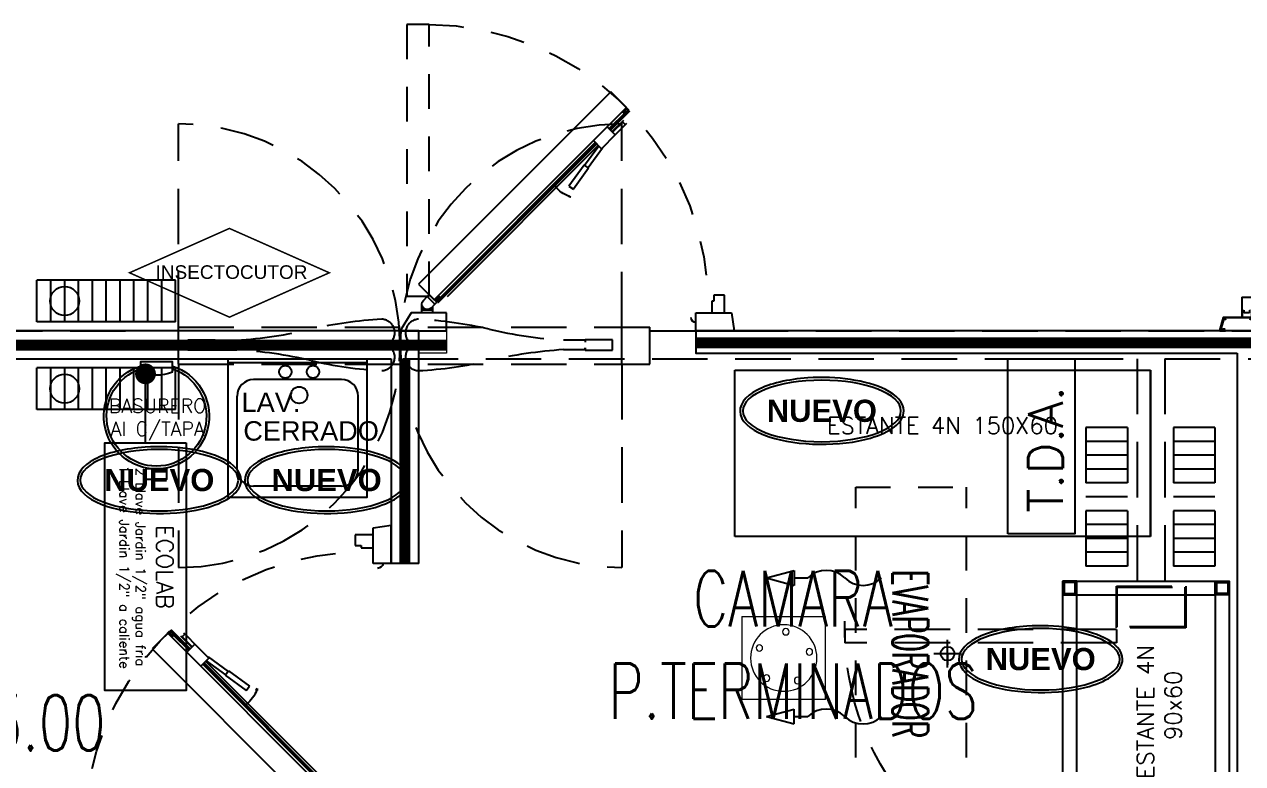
# Model space of a CAD drawing. Header units: millimetres. Extents: x 340 to 1003762, y 22 to 362022.
# Drawn here: x 380.886 to 385.281, y 86.743 to 89.409 of the extents above; entities that cross this region are included whole.
import ezdxf
from ezdxf.enums import TextEntityAlignment as Align
from ezdxf.xclip import XClip

# ---------------------------------------------------------------- set-up
doc = ezdxf.new("R2010")
doc.units = ezdxf.units.MM
doc.header["$XCLIPFRAME"] = 0
for name, pattern in [('LSBB_P_002 - PLANTA 1° NIVEL SALA DE VENTAS$0$000_ALTILLO PROPUESTA$0$HIDDEN', [0.375, 0.25, -0.125]), ('LSBB_P_002 - PLANTA 1° NIVEL SALA DE VENTAS$0$CONTINUOS', [0]), ('LSBB_P_002 - PLANTA 1° NIVEL SALA DE VENTAS$0$DASHED', [0.75, 0.5, -0.25]), ('LSBB_P_002 - PLANTA 1° NIVEL SALA DE VENTAS$0$HIDDEN', [0.375, 0.25, -0.125]), ('LSBB_P_002 - PLANTA 1° NIVEL SALA DE VENTAS$0$HIDDEN2', [0.1875, 0.125, -0.0625])]:
    doc.linetypes.add(name, pattern=pattern)
doc.layers.add('LSBB_P_002 - PLANTA 1° NIVEL SALA DE VENTAS$0$A-Achurado', color=250, linetype='Continuous', lineweight=5)
for name, color, linetype in [('LSBB_P_002 - PLANTA 1° NIVEL SALA DE VENTAS$0$A-ACTIVOS NUEVOS', 20, 'Continuous'), ('LSBB_P_002 - PLANTA 1° NIVEL SALA DE VENTAS$0$A-Artefactos', 8, 'Continuous'), ('LSBB_P_002 - PLANTA 1° NIVEL SALA DE VENTAS$0$A-DEMOLICIONES', 30, 'LSBB_P_002 - PLANTA 1° NIVEL SALA DE VENTAS$0$DASHED'), ('LSBB_P_002 - PLANTA 1° NIVEL SALA DE VENTAS$0$A-Equipamiento acero inox', 8, 'Continuous'), ('LSBB_P_002 - PLANTA 1° NIVEL SALA DE VENTAS$0$A-EVAPORADOR', 8, 'Continuous'), ('LSBB_P_002 - PLANTA 1° NIVEL SALA DE VENTAS$0$A-INSECTOCUTOR', 1, 'Continuous'), ('LSBB_P_002 - PLANTA 1° NIVEL SALA DE VENTAS$0$A-MOBILIARIO', 8, 'Continuous'), ('LSBB_P_002 - PLANTA 1° NIVEL SALA DE VENTAS$0$A-PANEL CAMARA NUEVO', 10, 'LSBB_P_002 - PLANTA 1° NIVEL SALA DE VENTAS$0$CONTINUOS'), ('LSBB_P_002 - PLANTA 1° NIVEL SALA DE VENTAS$0$A-PILETAS NUEVAS', 8, 'Continuous'), ('LSBB_P_002 - PLANTA 1° NIVEL SALA DE VENTAS$0$A-PUERTAS NUEVAS', 10, 'Continuous'), ('LSBB_P_002 - PLANTA 1° NIVEL SALA DE VENTAS$0$A-SE CONSTRUYE RELLENO', 10, 'LSBB_P_002 - PLANTA 1° NIVEL SALA DE VENTAS$0$CONTINUOS'), ('LSBB_P_002 - PLANTA 1° NIVEL SALA DE VENTAS$0$A-TDA', 14, 'Continuous'), ('LSBB_P_002 - PLANTA 1° NIVEL SALA DE VENTAS$0$A-Textos', 2, 'Continuous'), ('LSBB_P_002 - PLANTA 1° NIVEL SALA DE VENTAS$0$A-TRAS-EQPM', 8, 'Continuous'), ('LSBB_P_002 - PLANTA 1° NIVEL SALA DE VENTAS$0$CANALETA-DESAGUE', 4, 'Continuous'), ('LSBB_P_002 - PLANTA 1° NIVEL SALA DE VENTAS$0$L-PILETAS EXISTENTES', 8, 'Continuous'), ('LSBB_P_002 - PLANTA 1° NIVEL SALA DE VENTAS$0$LLAVES ECOLAB', 90, 'Continuous'), ('LSBB_P_002 - PLANTA 1° NIVEL SALA DE VENTAS$0$TAB-REJA', 1, 'Continuous'), ('XREF', 7, 'Continuous')]:
    doc.layers.add(name, color=color, linetype=linetype)
doc.styles.add('LSBB_P_002 - PLANTA 1° NIVEL SALA DE VENTAS$0$ARIAL', font='')
doc.styles.add('LSBB_P_002 - PLANTA 1° NIVEL SALA DE VENTAS$0$ROMANS', font='romans')
doc.styles.add('LSBB_P_002 - PLANTA 1° NIVEL SALA DE VENTAS$0$ROMANS20', font='ROMANS8.SHX', dxfattribs={"width": 0.9, "height": 2})
doc.styles.add('LSBB_P_002 - PLANTA 1° NIVEL SALA DE VENTAS$0$SANSSERIF', font='sas_____.pfb')
doc.styles.get('LSBB_P_002 - PLANTA 1° NIVEL SALA DE VENTAS$0$ARIAL').set_extended_font_data('Arial', bold=True)

# ---------------------------------------------------------------- blocks, each defined once
blk = doc.blocks.new('LSBB_P_002 - PLANTA 1° NIVEL SALA DE VENTAS$0$A$C18211239')
at = {"layer": 'LSBB_P_002 - PLANTA 1° NIVEL SALA DE VENTAS$0$A-TDA'}
blk.add_lwpolyline([(0, 0.1934), (0.5054, 0.1934), (0.5054, 0), (0, 0)], close=True, dxfattribs=at)
at = {"layer": 'LSBB_P_002 - PLANTA 1° NIVEL SALA DE VENTAS$0$A-TDA', "style": 'LSBB_P_002 - PLANTA 1° NIVEL SALA DE VENTAS$0$ROMANS'}
blk.add_text('T.D.A.', height=0.1, dxfattribs=at).set_placement((0.0614, 0.0346))
blk = doc.blocks.new('LSBB_P_002 - PLANTA 1° NIVEL SALA DE VENTAS$0$A$C0C1D28A6')
at = {"color": 8}
blk.add_circle((0.4, 0.075), 0.0524, dxfattribs=at)
at = {"layer": 'LSBB_P_002 - PLANTA 1° NIVEL SALA DE VENTAS$0$CANALETA-DESAGUE', "color": 8}
for p, q in [((0, 0.15), (0.5, 0.15)), ((0, 0.15), (0, 0)), ((0.05, 0.15), (0.05, 0)), ((0.1, 0.15), (0.1, 0)), ((0.15, 0.15), (0.15, 0)), ((0.2, 0.15), (0.2, 0)), ((0.25, 0.15), (0.25, 0)), ((0.3, 0.15), (0.3, 0)), ((0.35, 0.15), (0.35, 0)), ((0.4, 0.15), (0.4, 0)), ((0.45, 0.15), (0.45, 0)), ((0.5, 0.15), (0.5, 0)), ((0, 0), (0.5, 0))]:
    blk.add_line(p, q, dxfattribs=at)
blk = doc.blocks.new('LSBB_P_002 - PLANTA 1° NIVEL SALA DE VENTAS$0$ESTANTE 4N 150X80')
for p, q in [((0, 0, 0), (0, 60, 0)), ((0, 60, 0), (150, 60, 0)), ((150, 60, 0), (150, 0, 0)), ((150, 0, 0), (150, 60, 0)), ((150, 0, 0), (0, 0, 0))]:
    blk.add_line(p, q)
at = {"layer": 'LSBB_P_002 - PLANTA 1° NIVEL SALA DE VENTAS$0$A-MOBILIARIO', "ltscale": 0.25, "insert": (74.95, 40.02), "char_height": 6, "width": 114.6377, "attachment_point": 5, "style": 'LSBB_P_002 - PLANTA 1° NIVEL SALA DE VENTAS$0$ROMANS'}
blk.add_mtext('\\A1;ESTANTE 4N 150X60', dxfattribs=at)
blk = doc.blocks.new('LSBB_P_002 - PLANTA 1° NIVEL SALA DE VENTAS$0$A$C529333AF')
at = {"layer": 'LSBB_P_002 - PLANTA 1° NIVEL SALA DE VENTAS$0$A-ACTIVOS NUEVOS', "extrusion": (0, 0, -1)}
blk.add_ellipse((0, 0), major_axis=(0.2855, 0), ratio=0.388575, dxfattribs=at)
at = {"layer": 'LSBB_P_002 - PLANTA 1° NIVEL SALA DE VENTAS$0$A-ACTIVOS NUEVOS'}
blk.add_open_spline([(0.2955, 0), (0.2955, -0.021), (0.2828, -0.0409), (0.2407, -0.0737), (0.2108, -0.0875), (0.0693, -0.1291), (-0.0893, -0.1272), (-0.2453, -0.0748), (-0.2842, -0.048), (-0.3027, 0.019), (-0.2777, 0.0523), (-0.188, 0.0987), (-0.1218, 0.1143), (0.0524, 0.1263), (0.163, 0.1102), (0.2698, 0.0572), (0.2955, 0.0303), (0.2955, 0)], degree=3, knots=[0, 0, 0, 0, 0.461791, 0.461791, 0.923583, 0.923583, 2.283227, 2.283227, 3.034626, 3.034626, 3.786024, 3.786024, 4.537423, 4.537423, 5.618495, 5.618495, 6.283185, 6.283185, 6.283185, 6.283185], dxfattribs=at)
at = {"layer": 'LSBB_P_002 - PLANTA 1° NIVEL SALA DE VENTAS$0$A-ACTIVOS NUEVOS', "insert": (0, 0), "char_height": 0.08, "attachment_point": 5, "style": 'LSBB_P_002 - PLANTA 1° NIVEL SALA DE VENTAS$0$ARIAL'}
blk.add_mtext_dynamic_manual_height_columns('NUEVO', width=0.536552, gutter_width=0.7, heights=[0], dxfattribs=at)
blk = doc.blocks.new('LSBB_P_002 - PLANTA 1° NIVEL SALA DE VENTAS$0$A$C185C2680')
h = blk.add_hatch(color=256)
h.paths.add_polyline_path([(0.005, -0.005), (0.045, -0.005), (0.045, -0.045), (0.005, -0.045)], flags=16)
h.paths.add_polyline_path([(0, 0), (0.05, 0), (0.05, -0.05), (0, -0.05)])
h = blk.add_hatch(color=256)
h.paths.add_polyline_path([(0.895, -0.005), (0.855, -0.005), (0.855, -0.045), (0.895, -0.045)], flags=16)
h.paths.add_polyline_path([(0.9, 0), (0.85, 0), (0.85, -0.05), (0.9, -0.05)])
h = blk.add_hatch(color=256)
h.paths.add_polyline_path([(0.005, -0.595), (0.045, -0.595), (0.045, -0.555), (0.005, -0.555)], flags=16)
h.paths.add_polyline_path([(0, -0.6), (0.05, -0.6), (0.05, -0.55), (0, -0.55)])
h = blk.add_hatch(color=256)
h.paths.add_polyline_path([(0.895, -0.595), (0.855, -0.595), (0.855, -0.555), (0.895, -0.555)], flags=16)
h.paths.add_polyline_path([(0.9, -0.6), (0.85, -0.6), (0.85, -0.55), (0.9, -0.55)])
for points in [[(0, 0), (0.9, 0), (0.9, -0.6), (0, -0.6)], [(0, 0), (0.05, 0), (0.05, -0.05), (0, -0.05)], [(0.9, 0), (0.85, 0), (0.85, -0.05), (0.9, -0.05)], [(0.005, -0.005), (0.045, -0.005), (0.045, -0.045), (0.005, -0.045)], [(0.895, -0.005), (0.855, -0.005), (0.855, -0.045), (0.895, -0.045)], [(0.05, -0.05), (0.85, -0.05), (0.85, -0.55), (0.05, -0.55)], [(0, -0.6), (0.05, -0.6), (0.05, -0.55), (0, -0.55)], [(0.005, -0.595), (0.045, -0.595), (0.045, -0.555), (0.005, -0.555)], [(0.9, -0.6), (0.85, -0.6), (0.85, -0.55), (0.9, -0.55)], [(0.895, -0.595), (0.855, -0.595), (0.855, -0.555), (0.895, -0.555)]]:
    blk.add_lwpolyline(points, close=True)
at = {"insert": (-0.1034, -0.4281), "char_height": 0.06, "width": 1.107419, "attachment_point": 7, "style": 'LSBB_P_002 - PLANTA 1° NIVEL SALA DE VENTAS$0$ARIAL'}
blk.add_mtext('\\A1;\\pi0.28942;{\\Fromans|c0;ESTANTE 4N \\P\\pi0.38942; 90x60}', dxfattribs=at)
blk = doc.blocks.new('LSBB_P_002 - PLANTA 1° NIVEL SALA DE VENTAS$0$A$C0C504C7A')
at = {"const_width": 0.0089}
blk.add_lwpolyline([(0.0006, 0.5853), (0.2605, -0.0002), (0.0006, -0.5857), (-0.2594, -0.0002)], close=True, dxfattribs=at)
at = {"style": 'LSBB_P_002 - PLANTA 1° NIVEL SALA DE VENTAS$0$SANSSERIF'}
blk.add_text('INSECTOCUTOR', height=0.079689, rotation=270, dxfattribs=at).set_placement((-0.0352, -0.0121), align=Align.CENTER)
blk = doc.blocks.new('LSBB_P_002 - PLANTA 1° NIVEL SALA DE VENTAS$0$EVC5-302-22')
at = {"linetype": 'LSBB_P_002 - PLANTA 1° NIVEL SALA DE VENTAS$0$HIDDEN', "ltscale": 0.5}
for p, q in [((2.3, -0.1), (1.1, -0.1)), ((1.1, -0.5), (1.1, -0.1)), ((2.3, -0.5), (2.3, -0.1)), ((2.3, -0.5), (1.1, -0.5))]:
    blk.add_line(p, q, dxfattribs=at)
for p, q in [((1.7, -0.2188), (1.7, -0.1188)), ((1.75, -0.1688), (1.65, -0.1688)), ((1.7, -0.1688), (1.74, -0.1688)), ((1.4269, -0.7226), (1.4269, -0.6726)), ((1.9269, -0.7226), (1.9269, -0.6726)), ((1.4001, -0.7226), (1.4537, -0.7226)), ((1.4269, -0.8226), (1.4001, -0.7226)), ((1.4269, -0.8226), (1.4537, -0.7226)), ((1.9537, -0.7226), (1.9001, -0.7226)), ((1.9269, -0.8226), (1.9001, -0.7226)), ((1.9269, -0.8226), (1.9537, -0.7226))]:
    blk.add_line(p, q)
blk.add_circle((1.7, -0.1688), 0.025)
for centre, start, end in [((1.3584, -0.4738), 315.9581, 44.0419), ((1.8584, -0.4738), 315.9581, 44.0419), ((1.4954, -0.6063), 135.9581, 224.0419), ((1.9954, -0.6063), 135.9581, 224.0419)]:
    blk.add_arc(centre, 0.0953, start, end)
at = {"style": 'LSBB_P_002 - PLANTA 1° NIVEL SALA DE VENTAS$0$ROMANS20', "width": 0.55}
blk.add_text('EVAPORADOR', height=0.128, dxfattribs=at).set_placement((1.7009, -0.3034), align=Align.MIDDLE)
blk = doc.blocks.new('LSBB_P_002 - PLANTA 1° NIVEL SALA DE VENTAS$0$A$C69995B83')
at = {"linetype": 'Continuous', "lineweight": 20}
for p, q in [((0, 0), (-0.3, 0)), ((-0.3, 0), (-0.3, -0.3)), ((0, -0.3), (0, 0)), ((-0.3, -0.3), (0, -0.3))]:
    blk.add_line(p, q, dxfattribs=at)
at = {"linetype": 'Continuous', "lineweight": 20, "const_width": 0.00333}
blk.add_lwpolyline([(-0.3, -0.3), (-0.3, 0), (0, 0), (0, -0.3)], close=True, dxfattribs=at)
at = {"linetype": 'Continuous', "lineweight": 20}
for centre, radius in [((-0.15, -0.15), 0.1199), ((-0.1863, -0.062), 0.0117), ((-0.0775, -0.0883), 0.0117), ((-0.2449, -0.1573), 0.0117), ((-0.2449, -0.1573), 0.0117), ((-0.0689, -0.1999), 0.0117), ((-0.1724, -0.2425), 0.0117)]:
    blk.add_circle(centre, radius, dxfattribs=at)
blk = doc.blocks.new('LSBB_P_002 - PLANTA 1° NIVEL SALA DE VENTAS$0$Basurero a.inox con tapa')
at = {"layer": 'LSBB_P_002 - PLANTA 1° NIVEL SALA DE VENTAS$0$A-TRAS-EQPM'}
blk.add_lwpolyline([(36252.54, -6635.72), (36256.2, -6635.72), (36256.2, -6647.33), (36252.54, -6647.33)], dxfattribs=at)
blk.add_lwpolyline([(36217.61, -6637.72), (36217.61, -6645.33), (36213.95, -6645.33), (36213.95, -6637.72)], close=True, dxfattribs=at)
at = {"layer": 'LSBB_P_002 - PLANTA 1° NIVEL SALA DE VENTAS$0$A-TRAS-EQPM', "ltscale": 3}
for radius, start, end in [(19, 17.787, 342.213), (18, 18.8112, 341.1888)]:
    blk.add_arc((36236.61, -6641.52), radius, start, end, dxfattribs=at)
at = {"layer": 'LSBB_P_002 - PLANTA 1° NIVEL SALA DE VENTAS$0$A-TRAS-EQPM'}
blk.add_arc((36266.36, -6641.52), 14.99, 157.2212, 202.7788, dxfattribs=at)
blk = doc.blocks.new('LSBB_P_002 - PLANTA 1° NIVEL SALA DE VENTAS$0$BAS')
at = {"layer": 'LSBB_P_002 - PLANTA 1° NIVEL SALA DE VENTAS$0$A-TRAS-EQPM', "linetype": 'Continuous', "extrusion": (0, 0, -1), "xscale": 0.01, "yscale": 0.01, "zscale": -0.01}
blk.add_blockref('LSBB_P_002 - PLANTA 1° NIVEL SALA DE VENTAS$0$Basurero a.inox con tapa', (-813.2584, 115.2507), dxfattribs=at)
at = {"layer": 'LSBB_P_002 - PLANTA 1° NIVEL SALA DE VENTAS$0$A-MOBILIARIO', "ltscale": 0.25, "insert": (450.9047, 48.8395), "char_height": 0.05, "width": 1.146377, "attachment_point": 5, "rotation": 90, "style": 'LSBB_P_002 - PLANTA 1° NIVEL SALA DE VENTAS$0$ROMANS'}
blk.add_mtext('\\A1;BASURERO\\PAI C/TAPA', dxfattribs=at)
blk = doc.blocks.new('LSBB_P_002 - PLANTA 1° NIVEL SALA DE VENTAS$0$LLAVE ECOLAB')
at = {"layer": 'LSBB_P_002 - PLANTA 1° NIVEL SALA DE VENTAS$0$LLAVES ECOLAB', "color": 8}
blk.add_lwpolyline([(-1.5014, 0.5435), (-1.5014, 1.4369), (-1.2086, 1.4369), (-1.2086, 0.5435)], close=True, dxfattribs=at)
for points in [[(-1.355, 0.5435), (-1.355, 0.2948)], [(-1.355, 0.5107), (-1.355, 0.2948)]]:
    blk.add_lwpolyline(points, dxfattribs=at)
at = {"layer": 'LSBB_P_002 - PLANTA 1° NIVEL SALA DE VENTAS$0$LLAVES ECOLAB', "color": 8, "const_width": 0.035}
blk.add_lwpolyline([(-1.375, 0.2948, 1), (-1.335, 0.2948, 1)], format="xyb", close=True, dxfattribs=at)
blk.add_lwpolyline([(-1.375, 0.2948, 1), (-1.335, 0.2948, 1)], format="xyb", close=True, dxfattribs=at)
at = {"layer": 'LSBB_P_002 - PLANTA 1° NIVEL SALA DE VENTAS$0$A-MOBILIARIO', "ltscale": 0.25, "insert": (-1.3522, 0.9916), "char_height": 0.06, "width": 1.146377, "attachment_point": 5, "rotation": 90, "style": 'LSBB_P_002 - PLANTA 1° NIVEL SALA DE VENTAS$0$ROMANS'}
blk.add_mtext('\\A1;ECOLAB\\P{\\H0.58333x;2 Llave Jardin 1/2" agua fria\\P1 Llave Jardin 1/2" a caliente}', dxfattribs=at)
blk = doc.blocks.new('LSBB_P_002 - PLANTA 1° NIVEL SALA DE VENTAS$0$A$C51DB38BC')
at = {"ltscale": 10}
h = blk.add_hatch(color=256, dxfattribs=at)
h.paths.add_polyline_path([(0.5012, 0.623), (0.507, 0.6276), (0.5086, 0.6235)])
h.paths.add_polyline_path([(0.5616, 0.6673), (0.5592, 0.6602), (0.5556, 0.6628)])
for p, q in [((0.3011, 0.9458), (0.3577, 1.0023)), ((0.3577, 1.0023), (1.0507, 0.3094)), ((0.2908, 0.9323), (0.2908, 0.9323)), ((0.2909, 0.9318), (0.3579, 0.8648)), ((0.3042, 0.931), (0.2916, 0.9329)), ((0.3006, 0.9452), (0.2946, 0.9392)), ((0.2946, 0.9382), (0.2971, 0.9357)), ((0.3004, 0.9429), (0.2962, 0.9387)), ((0.2962, 0.9387), (0.2981, 0.9368)), ((0.2999, 0.9395), (0.2974, 0.9383)), ((0.2981, 0.9357), (0.2981, 0.9357)), ((0.2987, 0.9299), (0.3031, 0.9252)), ((0.3098, 0.9296), (0.2999, 0.9395)), ((0.3011, 0.9458), (0.9941, 0.2528)), ((0.3011, 0.9458), (0.9941, 0.2528)), ((0.3011, 0.9458), (0.9941, 0.2528)), ((0.3017, 0.9442), (0.3011, 0.9437)), ((0.3017, 0.9442), (0.3015, 0.944)), ((0.3017, 0.9452), (0.3017, 0.9452)), ((0.3031, 0.9252), (0.3607, 0.8676)), ((0.3059, 0.9279), (0.3059, 0.9279)), ((0.3084, 0.9244), (0.3059, 0.9269)), ((0.3059, 0.9269), (0.3629, 0.8698)), ((0.3089, 0.926), (0.307, 0.9279)), ((0.3086, 0.9271), (0.3098, 0.9296)), ((0.3131, 0.9302), (0.3089, 0.926)), ((0.3154, 0.9304), (0.3094, 0.9244)), ((0.3144, 0.9315), (0.3139, 0.9309)), ((0.3154, 0.9315), (0.3154, 0.9315)), ((0.3004, 0.8885), (0.3129, 0.876)), ((0.3048, 0.8841), (0.3144, 0.8938)), ((0.3117, 0.8998), (0.3523, 0.8592)), ((0.3144, 0.8938), (0.3507, 0.8575)), ((0.3129, 0.876), (0.341, 0.8479)), ((0.341, 0.8479), (0.37, 0.8769)), ((0.341, 0.8479), (0.3913, 0.7976)), ((0.37, 0.8769), (0.4203, 0.8266)), ((0.3872, 0.7996), (0.4392, 0.7279)), ((0.3913, 0.7976), (0.4203, 0.8266)), ((0.401, 0.8072), (0.4518, 0.7371)), ((0.4026, 0.8089), (0.9481, 0.2634)), ((0.9801, 0.2426), (0.4082, 0.8145)), ((0.9735, 0.2548), (0.411, 0.8173)), ((0.9752, 0.2576), (0.4133, 0.8195)), ((0.4534, 0.7383), (0.4375, 0.7268)), ((0.4375, 0.7268), (0.4924, 0.6511)), ((0.4534, 0.7383), (0.5082, 0.6626)), ((0.5082, 0.6626), (0.4924, 0.6511)), ((1.0507, 0.3094), (0.9941, 0.2528)), ((-0.0535, 0.205), (-0.0535, 0.2691)), ((-0.0535, 0.2691), (-0.0143, 0.2691)), ((-0.0143, 0.2691), (-0.0143, 0.248)), ((0.9787, 0.2671), (0.9727, 0.2611)), ((0.9785, 0.2648), (0.9743, 0.2606)), ((0.9798, 0.2661), (0.9792, 0.2655)), ((0.9798, 0.2671), (0.9798, 0.2671)), ((1.0124, 0.2711), (0.9849, 0.2436)), ((1.0195, 0.2641), (0.9919, 0.2365)), ((1.0195, 0.2641), (1.0124, 0.2711)), ((1.0333, 0.2503), (1.0195, 0.2641)), ((-0.0143, 0.248), (-0.0067, 0.248)), ((-0.0067, 0.248), (-0.0067, 0.205)), ((0.9727, 0.2601), (0.9752, 0.2576)), ((0.9782, 0.2503), (0.9735, 0.2548)), ((0.9743, 0.2606), (0.9762, 0.2586)), ((0.9754, 0.2603), (0.9779, 0.2615)), ((0.9762, 0.2576), (0.9762, 0.2576)), ((0.9779, 0.2615), (0.9878, 0.2516)), ((0.9793, 0.2559), (0.9813, 0.2433)), ((0.9806, 0.2425), (0.9806, 0.2425)), ((0.984, 0.2498), (0.984, 0.2498)), ((0.9865, 0.2463), (0.984, 0.2487)), ((0.9919, 0.2365), (0.9849, 0.2436)), ((0.987, 0.2479), (0.9851, 0.2498)), ((0.9878, 0.2516), (0.9866, 0.2491)), ((0.9913, 0.2521), (0.987, 0.2479)), ((0.9936, 0.2523), (0.9876, 0.2463)), ((0.9919, 0.2365), (1.0057, 0.2227)), ((0.9925, 0.2533), (0.992, 0.2528)), ((0.9925, 0.2533), (0.9923, 0.2532)), ((0.9936, 0.2533), (0.9936, 0.2533)), ((1, 0.2284), (1, 0.215)), ((1.039, 0.215), (1.039, 0.2345)), ((-0.078, 0.205), (-0.088, 0.14)), ((0.05, 0.205), (-0.078, 0.205)), ((0.05, 0.14), (0.05, 0.205)), ((0.95, 0.205), (1.078, 0.205)), ((0.95, 0.14), (0.95, 0.205)), ((1, 0.215), (1, 0.205)), ((1, 0.215), (1.039, 0.215)), ((1, 0.215), (1.039, 0.215)), ((1, 0.205), (1.039, 0.205)), ((1, 0.205), (1.039, 0.205)), ((1.039, 0.205), (1.039, 0.215)), ((1.078, 0.205), (1.117, 0.14)), ((0.05, 0.14), (-0.088, 0.14)), ((1.117, 0.14), (0.95, 0.14))]:
    blk.add_line(p, q)
for p, q in [((0.5616, 0.6673), (0.5556, 0.6628)), ((0.5592, 0.6602), (0.5556, 0.6628)), ((0.5616, 0.6673), (0.5592, 0.6602)), ((0.5012, 0.623), (0.507, 0.6276)), ((0.5012, 0.623), (0.5086, 0.6235)), ((0.5086, 0.6235), (0.507, 0.6276))]:
    blk.add_line(p, q, dxfattribs=at)
at = {"color": 8, "linetype": 'LSBB_P_002 - PLANTA 1° NIVEL SALA DE VENTAS$0$HIDDEN', "ltscale": 0.5, "elevation": 0}
blk.add_lwpolyline([(1.0931, 1.246), (1.0931, 0.266), (1.0131, 0.266), (1.0131, 1.246)], close=True, dxfattribs=at)
at = {"color": 8, "linetype": 'LSBB_P_002 - PLANTA 1° NIVEL SALA DE VENTAS$0$HIDDEN', "ltscale": 0.5}
blk.add_arc((1.0208, 0.2317), 1.0139, 90.4384, 175.5689, dxfattribs=at)
for centre, radius, start, end in [((0.2915, 0.9322), 0.00075, 80, 170.6608), ((0.2915, 0.9322), 0.00075, 170.6608, 260), ((0.2951, 0.9387), 0.00075, 135, 225), ((0.2976, 0.9362), 0.00075, 225, 315), ((0.2975, 0.938), 0.00025, 116.5651, 225), ((0.2976, 0.9362), 0.00075, 315, 45), ((0.3011, 0.9447), 0.00075, 45, 135), ((0.3011, 0.9447), 0.00075, 315, 45), ((0.3064, 0.9274), 0.00075, 135, 225), ((0.3064, 0.9274), 0.00075, 45, 135), ((0.3083, 0.9272), 0.00025, 225, 333.4349), ((0.3089, 0.9249), 0.00075, 225, 315), ((0.3149, 0.9309), 0.00075, 45, 135), ((0.3149, 0.9309), 0.00075, 315, 45), ((0.9792, 0.2666), 0.00075, 45, 135), ((0.9792, 0.2666), 0.00075, 315, 45), ((0.9732, 0.2606), 0.00075, 135, 225), ((0.9757, 0.2581), 0.00075, 225, 315), ((0.9757, 0.2581), 0.00075, 315, 45), ((0.9805, 0.2432), 0.00075, 190, 279.3392), ((0.9805, 0.2432), 0.00075, 279.3392, 10), ((0.9845, 0.2493), 0.00075, 135, 225), ((0.9845, 0.2493), 0.00075, 45, 135), ((0.987, 0.2468), 0.00075, 225, 315), ((0.993, 0.2528), 0.00075, 45, 135), ((0.993, 0.2528), 0.00075, 315, 45), ((1.0195, 0.2365), 0.0195, 225, 45), ((1.0195, 0.2345), 0.0195, 0, 2.9395), ((0.0476, 0.189), 0.0201, 276.9727, 0)]:
    blk.add_arc(centre, radius, start, end)
at = {"ltscale": 10}
blk.add_arc((0.4674, 0.7325), 0.1146, 290.711, 321.7284, dxfattribs=at)
for points in [[(0.3131, 0.9302), (0.3128, 0.9305), (0.3124, 0.9308), (0.3111, 0.9317), (0.3103, 0.9323), (0.3086, 0.9336), (0.3078, 0.9342), (0.3065, 0.9355), (0.3059, 0.9361), (0.3047, 0.9373), (0.3042, 0.9379), (0.3027, 0.9398), (0.3017, 0.9411), (0.3006, 0.9426), (0.3005, 0.9428), (0.3004, 0.9429)], [(0.9785, 0.2648), (0.9788, 0.2644), (0.9791, 0.2641), (0.98, 0.2628), (0.9806, 0.262), (0.9819, 0.2603), (0.9826, 0.2595), (0.9838, 0.2581), (0.9844, 0.2575), (0.9856, 0.2564), (0.9862, 0.2559), (0.9881, 0.2543), (0.9895, 0.2534), (0.9909, 0.2523), (0.9911, 0.2522), (0.9913, 0.2521)]]:
    blk.add_open_spline(points, degree=3, knots=[0.165357, 0.165357, 0.165357, 0.165357, 1.560415, 1.560415, 4.681244, 4.681244, 7.739395, 7.739395, 10.144269, 10.144269, 12.549143, 12.549143, 17.358892, 17.358892, 17.945413, 17.945413, 17.945413, 17.945413])
for points in [[(0.3139, 0.9309), (0.3068, 0.9366), (0.3011, 0.9437)], [(0.9792, 0.2655), (0.9849, 0.2585), (0.992, 0.2528)]]:
    blk.add_spline(points, degree=3)
blk = doc.blocks.new('LSBB_P_002 - PLANTA 1° NIVEL SALA DE VENTAS$0$PN120')
at = {"color": 0, "linetype": 'ByBlock'}
for p, q in [((801.5368, 304.3847), (801.4568, 304.3847)), ((802.7765, 304.3847), (802.6965, 304.3847)), ((802.7765, 304.3447), (802.6965, 304.3447)), ((802.7765, 304.2247), (802.7765, 304.3447)), ((801.4568, 304.2247), (801.4568, 304.3047)), ((800.8637, 304.2202), (800.8637, 304.2108)), ((800.8841, 304.2108), (800.8637, 304.2108)), ((800.8841, 304.2202), (800.8841, 304.2108)), ((801.4591, 304.2132), (801.4591, 304.2247)), ((801.4591, 304.2247), (801.4891, 304.2247)), ((801.4891, 304.2132), (801.4891, 304.2247)), ((802.1492, 304.2202), (802.1492, 304.2108)), ((802.1492, 304.2108), (802.1696, 304.2108)), ((802.1696, 304.2202), (802.1696, 304.2108)), ((802.7443, 304.2132), (802.7443, 304.2247)), ((802.7743, 304.2132), (802.7743, 304.2247))]:
    blk.add_line(p, q, dxfattribs=at)
for p, q in [((801.4568, 304.3447), (802.7765, 304.3447)), ((801.4568, 304.2247), (802.7765, 304.2247))]:
    blk.add_line(p, q)
at = {"color": 0, "linetype": 'ByBlock', "extrusion": (-1, -4e-16, 0)}
for p, q in [((801.4218, 304.2927), (801.4262, 304.2927)), ((801.4218, 304.2367), (801.4218, 304.2927)), ((801.4278, 304.3167), (801.4278, 304.2967)), ((801.4278, 304.2954), (801.4278, 304.2967)), ((801.4498, 304.2967), (801.4498, 304.3167)), ((801.4498, 304.2954), (801.4498, 304.2967)), ((801.4515, 304.2927), (801.4568, 304.2927)), ((801.4248, 304.2867), (801.4248, 304.2387)), ((801.4528, 304.2867), (801.4528, 304.2387)), ((801.4268, 304.2367), (801.4218, 304.2367)), ((801.4508, 304.2367), (801.4268, 304.2367)), ((801.4278, 304.2367), (801.4278, 304.2167)), ((801.4498, 304.2167), (801.4498, 304.2367)), ((801.4568, 304.2367), (801.4508, 304.2367))]:
    blk.add_line(p, q, dxfattribs=at)
at = {"color": 8, "linetype": 'LSBB_P_002 - PLANTA 1° NIVEL SALA DE VENTAS$0$HIDDEN2', "ltscale": 0.8}
for p, q in [((800.8568, 304.2664), (803.4198, 304.2664)), ((800.8568, 304.2664), (800.8568, 304.1948)), ((803.4198, 304.2664), (803.4198, 304.1948)), ((800.8568, 304.1948), (803.4198, 304.1948)), ((800.9231, 304.1447), (802.1198, 304.1447))]:
    blk.add_line(p, q, dxfattribs=at)
at = {"color": 0, "linetype": 'ByBlock', "ltscale": 5}
for p, q in [((800.9198, 304.0647), (800.9198, 304.1447)), ((802.1198, 304.0647), (802.1198, 304.1447))]:
    blk.add_line(p, q, dxfattribs=at)
at = {"color": 0, "linetype": 'ByBlock'}
for points in [[(801.4568, 304.3447), (801.4568, 304.4197), (801.5368, 304.4197), (801.5368, 304.3447)], [(802.6965, 304.3447), (802.6965, 304.4197), (802.7765, 304.4197), (802.7765, 304.3447)], [(801.4568, 304.3047), (801.4568, 304.3447)]]:
    blk.add_lwpolyline(points, dxfattribs=at)
at = {"color": 0, "linetype": 'ByBlock', "const_width": 0.0017}
for points in [[(800.8584, 304.2213), (800.8642, 304.2213)], [(800.8613, 304.2213), (800.8613, 304.1936)], [(800.8896, 304.2213), (800.8838, 304.2213)], [(800.8867, 304.2213), (800.8867, 304.1936)], [(802.1438, 304.2213), (802.1495, 304.2213)], [(802.1466, 304.2213), (802.1466, 304.1936)], [(802.1749, 304.2213), (802.1692, 304.2213)], [(802.1721, 304.2213), (802.1721, 304.1936)]]:
    blk.add_lwpolyline(points, dxfattribs=at)
at = {"color": 0, "linetype": 'ByBlock'}
for points in [[(800.7906, 304.1873), (800.7981, 304.1873, -0.343826), (800.7985, 304.1869), (800.7985, 304.1862, -0.414214), (800.7981, 304.1858), (800.7904, 304.1858, 0.336332), (800.7902, 304.1856), (800.7795, 304.1474, 0.496634), (800.7799, 304.1467), (800.7877, 304.1467, 0.414214), (800.7882, 304.1472), (800.7882, 304.1512, -0.414214), (800.7897, 304.1528), (800.7936, 304.1528, -0.414214), (800.7942, 304.1522), (800.7942, 304.1519, -0.414214), (800.7936, 304.1512), (800.7902, 304.1512, 0.414214), (800.7897, 304.1507), (800.7897, 304.1472, 0.414214), (800.7902, 304.1467), (800.7961, 304.1467, -0.414214), (800.7967, 304.1461), (800.7967, 304.1453, -0.414214), (800.7961, 304.1447), (800.7787, 304.1447, -0.496634), (800.7773, 304.1467), (800.7904, 304.1937, -0.336332), (800.7919, 304.1948), (800.9023, 304.1948, -0.414214), (800.9038, 304.1933), (800.9038, 304.1893, 0.414214), (800.9043, 304.1888), (800.9073, 304.1888, -0.414214), (800.9088, 304.1873), (800.9088, 304.1743, 0.414214), (800.9093, 304.1738), (800.9153, 304.1738, 0.674073), (800.9158, 304.1743), (800.9158, 304.1873, -0.414214), (800.9173, 304.1888), (800.9183, 304.1888, -0.414214), (800.9198, 304.1873), (800.9198, 304.1462, -0.414214), (800.9183, 304.1447), (800.9004, 304.1447, -0.414214), (800.8998, 304.1453), (800.8998, 304.1461, -0.414214), (800.9004, 304.1467), (800.9063, 304.1467, 0.414214), (800.9068, 304.1472), (800.9068, 304.1507, 0.414214), (800.9063, 304.1512), (800.9029, 304.1512, -0.414214), (800.9023, 304.1519), (800.9023, 304.1522, -0.414214), (800.9029, 304.1528), (800.9068, 304.1528, -0.414214), (800.9083, 304.1512), (800.9083, 304.1472, 0.414214), (800.9088, 304.1467), (800.9173, 304.1467, 0.414214), (800.9178, 304.1472), (800.9178, 304.1713, 0.414214), (800.9173, 304.1718), (800.9083, 304.1718, -0.414214), (800.9068, 304.1733), (800.9068, 304.1863, 0.414214), (800.9063, 304.1868), (800.9033, 304.1868, -0.414214), (800.9018, 304.1883), (800.9018, 304.1923, 0.414214), (800.9013, 304.1928), (800.8968, 304.1928, 0.414214), (800.8963, 304.1923), (800.8963, 304.1873, -0.414214), (800.8948, 304.1858), (800.8879, 304.1858, -0.414214), (800.8873, 304.1864), (800.8873, 304.1872, -0.414214), (800.8879, 304.1878), (800.8938, 304.1878, 0.414214), (800.8943, 304.1883), (800.8943, 304.1923, 0.414214), (800.8938, 304.1928), (800.7925, 304.1928, 0.336332), (800.7921, 304.1924), (800.7906, 304.1873)], [(802.2489, 304.1873), (802.2414, 304.1873, 0.343826), (802.241, 304.1869), (802.241, 304.1862, 0.414214), (802.2414, 304.1858), (802.2492, 304.1858, -0.336332), (802.2494, 304.1856), (802.2601, 304.1474, -0.496634), (802.2596, 304.1467), (802.2518, 304.1467, -0.414214), (802.2513, 304.1472), (802.2513, 304.1512, 0.414214), (802.2498, 304.1528), (802.2459, 304.1528, 0.414214), (802.2453, 304.1522), (802.2453, 304.1519, 0.414214), (802.2459, 304.1512), (802.2493, 304.1512, -0.414214), (802.2498, 304.1507), (802.2498, 304.1472, -0.414214), (802.2493, 304.1467), (802.2434, 304.1467, 0.414214), (802.2428, 304.1461), (802.2428, 304.1453, 0.414214), (802.2434, 304.1447), (802.2608, 304.1447, 0.496634), (802.2623, 304.1467), (802.2491, 304.1937, 0.336332), (802.2477, 304.1948), (802.1373, 304.1948, 0.414214), (802.1358, 304.1933), (802.1358, 304.1893, -0.414214), (802.1353, 304.1888), (802.1323, 304.1888, 0.414214), (802.1308, 304.1873), (802.1308, 304.1743, -0.414214), (802.1303, 304.1738), (802.1243, 304.1738, -0.674073), (802.1238, 304.1743), (802.1238, 304.1873, 0.414214), (802.1223, 304.1888), (802.1213, 304.1888, 0.414214), (802.1198, 304.1873), (802.1198, 304.1462, 0.414214), (802.1213, 304.1447), (802.1392, 304.1447, 0.414214), (802.1398, 304.1453), (802.1398, 304.1461, 0.414214), (802.1392, 304.1467), (802.1333, 304.1467, -0.414214), (802.1328, 304.1472), (802.1328, 304.1507, -0.414214), (802.1333, 304.1512), (802.1367, 304.1512, 0.414214), (802.1373, 304.1519), (802.1373, 304.1522, 0.414214), (802.1367, 304.1528), (802.1328, 304.1528, 0.414214), (802.1313, 304.1512), (802.1313, 304.1472, -0.414214), (802.1308, 304.1467), (802.1223, 304.1467, -0.414214), (802.1218, 304.1472), (802.1218, 304.1713, -0.414214), (802.1223, 304.1718), (802.1313, 304.1718, 0.414214), (802.1328, 304.1733), (802.1328, 304.1863, -0.414214), (802.1333, 304.1868), (802.1363, 304.1868, 0.414214), (802.1378, 304.1883), (802.1378, 304.1923, -0.414214), (802.1383, 304.1928), (802.1428, 304.1928, -0.414214), (802.1433, 304.1923), (802.1433, 304.1873, 0.414214), (802.1448, 304.1858), (802.1517, 304.1858, 0.414214), (802.1523, 304.1864), (802.1523, 304.1872, 0.414214), (802.1517, 304.1878), (802.1458, 304.1878, -0.414214), (802.1453, 304.1883), (802.1453, 304.1923, -0.414214), (802.1458, 304.1928), (802.247, 304.1928, -0.336332), (802.2475, 304.1924), (802.2489, 304.1873)]]:
    blk.add_lwpolyline(points, format="xyb", dxfattribs=at)
for points in [[(800.9032, 304.1951), (800.9032, 304.1951, -0.346184), (800.9042, 304.1959), (800.9172, 304.1959, -0.414214), (800.9202, 304.1929), (800.9202, 304.1889, 0.093021), (800.9185, 304.1892), (800.917, 304.1892, 0.315183), (800.9147, 304.1869), (800.9147, 304.1869), (800.9154, 304.1869, -0.414214), (800.9157, 304.1866), (800.9157, 304.1839, -0.414214), (800.9137, 304.1819), (800.9102, 304.1819, -0.414214), (800.9087, 304.1834), (800.9087, 304.1862, -0.414214), (800.9094, 304.1869), (800.9097, 304.1869, 0.414214), (800.9102, 304.1874), (800.9102, 304.1874, 0.414214), (800.9087, 304.1889), (800.9072, 304.1889, -0.414214), (800.9042, 304.1919), (800.9042, 304.1939, 0.31619)], [(800.9123, 304.1839), (800.9127, 304.1839, 0.414214), (800.913, 304.1842), (800.913, 304.1886, 0.414214), (800.9127, 304.1889), (800.9123, 304.1889, 0.414214), (800.912, 304.1886), (800.912, 304.1842, 0.414214)], [(802.1363, 304.1951), (802.1363, 304.1951, 0.346184), (802.1353, 304.1959), (802.1223, 304.1959, 0.414214), (802.1193, 304.1929), (802.1193, 304.1889, -0.093021), (802.121, 304.1892), (802.1225, 304.1892, -0.315183), (802.1248, 304.1869), (802.1248, 304.1869), (802.1241, 304.1869, 0.414214), (802.1238, 304.1866), (802.1238, 304.1839, 0.414214), (802.1258, 304.1819), (802.1293, 304.1819, 0.414214), (802.1308, 304.1834), (802.1308, 304.1862, 0.414214), (802.1301, 304.1869), (802.1298, 304.1869, -0.414214), (802.1293, 304.1874), (802.1293, 304.1874, -0.414214), (802.1308, 304.1889), (802.1323, 304.1889, 0.414214), (802.1353, 304.1919), (802.1353, 304.1939, -0.31619)], [(802.1272, 304.1839), (802.1268, 304.1839, -0.414214), (802.1265, 304.1842), (802.1265, 304.1886, -0.414214), (802.1268, 304.1889), (802.1272, 304.1889, -0.414214), (802.1275, 304.1886), (802.1275, 304.1842, -0.414214)]]:
    blk.add_lwpolyline(points, format="xyb", close=True, dxfattribs=at)
for centre, radius, start, end in [((801.4388, 304.3167), 0.014, 90, 218.2132), ((801.4388, 304.2867), 0.014, 0, 180), ((801.4388, 304.3167), 0.011, 90, 180), ((801.4388, 304.3167), 0.014, 321.7868, 90), ((801.4388, 304.3167), 0.011, 0, 90), ((801.4268, 304.2387), 0.002, 180, 270), ((801.4388, 304.2167), 0.011, 180, 0), ((801.4508, 304.2387), 0.002, 270, 0)]:
    blk.add_arc(centre, radius, start, end, dxfattribs=at)
blk = doc.blocks.new('LSBB_P_002 - PLANTA 1° NIVEL SALA DE VENTAS$0$DEMOL')
at = {"layer": 'LSBB_P_002 - PLANTA 1° NIVEL SALA DE VENTAS$0$A-DEMOLICIONES', "linetype": 'LSBB_P_002 - PLANTA 1° NIVEL SALA DE VENTAS$0$000_ALTILLO PROPUESTA$0$HIDDEN', "ltscale": 0.8}
for p, q in [((996.7299, 303.1362), (996.7299, 303.8699)), ((998.3299, 303.1362), (998.3299, 303.8699)), ((993.939, 303.123), (996.6296, 303.123)), ((996.7299, 303.0037), (996.7299, 303.1362)), ((996.7299, 303.1362), (998.3299, 303.1362)), ((998.3299, 303.0037), (998.3299, 303.1362)), ((998.3299, 303.1362), (998.4302, 303.1362)), ((998.4302, 303.0037), (998.4302, 303.1362)), ((998.4302, 303.123), (1001.4563, 303.123)), ((996.7634, 303.0536, 0.0106), (996.7634, 303.0915, 0.0106)), ((996.7634, 303.0915, 0.0106), (996.8626, 303.0915, 0.0106)), ((996.8626, 303.0915, 0.0106), (996.8626, 303.0826, 0.0106)), ((996.8626, 303.0898), (996.8626, 303.0826)), ((996.8626, 303.0898), (996.9406, 303.0898)), ((996.8626, 303.0556), (996.8626, 303.0628)), ((996.8626, 303.0628, 0.0106), (996.8626, 303.0536, 0.0106)), ((997.5299, 303.0628), (997.5299, 303.0826)), ((997.5299, 303.0628), (997.5299, 303.0826)), ((997.5299, 303.0628), (997.5299, 303.0826)), ((997.5299, 303.0628), (997.5299, 303.0826)), ((998.1971, 303.0898), (998.1191, 303.0898)), ((998.2963, 303.0915, 0.0106), (998.1971, 303.0915, 0.0106)), ((998.1971, 303.0915, 0.0106), (998.1971, 303.0826, 0.0106)), ((998.1971, 303.0898), (998.1971, 303.0826)), ((998.1971, 303.0556), (998.1971, 303.0628)), ((998.1971, 303.0628, 0.0106), (998.1971, 303.0536, 0.0106)), ((998.2963, 303.0536, 0.0106), (998.2963, 303.0915, 0.0106)), ((993.939, 303.023), (1000.189, 303.023)), ((996.8626, 303.0536, 0.0106), (996.7634, 303.0536, 0.0106)), ((996.8626, 303.0556), (996.9406, 303.0556)), ((998.1971, 303.0556), (998.1191, 303.0556)), ((998.1971, 303.0536, 0.0106), (998.2963, 303.0536, 0.0106)), ((1000.189, 303.023), (1000.189, 302.1995)), ((1000.289, 303.023), (1001.4563, 303.023)), ((1000.289, 303.023), (1000.289, 302.1995)), ((996.7299, 303.0037), (996.7299, 302.2699)), ((996.7299, 303.0037), (998.3299, 303.0037)), ((998.3299, 303.0037), (998.3299, 302.2699)), ((998.3299, 303.0037), (998.4302, 303.0037)), ((1000.0035, 302.7748), (1000.0035, 302.2748)), ((1000.1535, 302.7748), (1000.0035, 302.7748)), ((1000.1535, 302.7748), (1000.1535, 302.2748)), ((1000.3196, 302.7748), (1000.3196, 302.2748)), ((1000.4696, 302.7748), (1000.3196, 302.7748)), ((1000.4696, 302.7748), (1000.4696, 302.2748)), ((1000.1535, 302.7248), (1000.0035, 302.7248)), ((1000.4696, 302.7248), (1000.3196, 302.7248)), ((1000.1535, 302.6748), (1000.0035, 302.6748)), ((1000.4696, 302.6748), (1000.3196, 302.6748)), ((1000.1535, 302.6248), (1000.0035, 302.6248)), ((1000.4696, 302.6248), (1000.3196, 302.6248)), ((1000.1535, 302.5748), (1000.0035, 302.5748)), ((1000.4696, 302.5748), (1000.3196, 302.5748)), ((1000.1535, 302.5248), (1000.0035, 302.5248)), ((1000.4696, 302.5248), (1000.3196, 302.5248)), ((1000.1535, 302.4748), (1000.0035, 302.4748)), ((1000.4696, 302.4748), (1000.3196, 302.4748)), ((1000.1535, 302.4248), (1000.0035, 302.4248)), ((1000.4696, 302.4248), (1000.3196, 302.4248)), ((1000.1535, 302.3748), (1000.0035, 302.3748)), ((1000.4696, 302.3748), (1000.3196, 302.3748)), ((1000.1535, 302.3248), (1000.0035, 302.3248)), ((1000.4696, 302.3248), (1000.3196, 302.3248)), ((1000.1535, 302.2748), (1000.0035, 302.2748)), ((1000.4696, 302.2748), (1000.3196, 302.2748)), ((1000.114, 302.0525), (1000.114, 302.2025)), ((1000.114, 302.2025), (1000.364, 302.2025)), ((1000.117, 302.0555), (1000.117, 302.1995)), ((1000.117, 302.1995), (1000.361, 302.1995)), ((1000.361, 302.1995), (1000.361, 302.0555)), ((1000.364, 302.2025), (1000.364, 302.0525)), ((1000.364, 302.0525), (1000.114, 302.0525)), ((1000.361, 302.0555), (1000.117, 302.0555)), ((1000.114, 302.0468), (999.134, 302.0468)), ((999.134, 302.0468), (999.134, 301.9978)), ((1000.114, 302.0468), (1000.114, 301.9978)), ((1000.114, 301.9978), (999.134, 301.9978))]:
    blk.add_line(p, q, dxfattribs=at)
for centre, radius, start, end in [((996.7299, 303.0699), 0.8, 0.1969, 90), ((998.3299, 303.0699), 0.8, 90.0017, 179.8007), ((997.5431, 301.6836, 0.0106), 1.4839, 93.0688, 103.029), ((997.4619, 303.1167, 0.0106), 0.0487, 315.4476, 87.9321), ((997.5978, 303.1167, 0.0106), 0.0487, 92.0679, 224.5524), ((997.5166, 301.6836, 0.0106), 1.4839, 76.971, 86.9312), ((996.834, 304.7414, 0.0106), 1.6551, 273.6938, 283.0823), ((998.2257, 304.7414, 0.0106), 1.6551, 256.9177, 266.3062), ((996.7299, 303.0699), 0.8, 270, 359.8031), ((997.4619, 303.0286, 0.0106), 0.0487, 272.0679, 44.5524), ((998.3299, 303.07), 0.8, 180.1993, 269.9983), ((997.5978, 303.0286, 0.0106), 0.0487, 135.4476, 267.9321), ((996.834, 301.404, 0.0106), 1.6551, 76.9177, 86.3062), ((998.2257, 301.404, 0.0106), 1.6551, 93.6938, 103.0823), ((997.5431, 304.4617, 0.0106), 1.4839, 256.971, 266.9312), ((997.5166, 304.4617, 0.0106), 1.4839, 273.0688, 283.029)]:
    blk.add_arc(centre, radius, start, end, dxfattribs=at)
at = {"layer": 'LSBB_P_002 - PLANTA 1° NIVEL SALA DE VENTAS$0$A-DEMOLICIONES', "linetype": 'LSBB_P_002 - PLANTA 1° NIVEL SALA DE VENTAS$0$000_ALTILLO PROPUESTA$0$HIDDEN', "ltscale": 0.8, "extrusion": (0, 0, -1)}
blk.add_ellipse((1000.114, 302.0468), major_axis=(-0.693, 0.693), ratio=1, start_param=3.926991, end_param=5.52758, dxfattribs=at)
blk = doc.blocks.new('LSBB_P_002 - PLANTA 1° NIVEL SALA DE VENTAS', base_point=(223.5696, 14.2202))
at = {"layer": 'LSBB_P_002 - PLANTA 1° NIVEL SALA DE VENTAS$0$A-Achurado', "color": 1}
for points in [[(797.5972, 303.123), (797.6972, 303.123), (797.6972, 303.043), (797.5972, 303.043)], [(798.5972, 303.043), (798.5972, 303.123)]]:
    blk.add_lwpolyline(points, dxfattribs=at)
at = {"layer": 'LSBB_P_002 - PLANTA 1° NIVEL SALA DE VENTAS$0$A-Artefactos', "ltscale": 2}
blk.add_line((796.91, 303.023), (797.11, 303.023), dxfattribs=at)
at = {"layer": 'LSBB_P_002 - PLANTA 1° NIVEL SALA DE VENTAS$0$A-Artefactos'}
for p, q in [((797.41, 303.008), (796.91, 303.008)), ((797.3188, 302.948), (797.0013, 302.948)), ((796.9413, 302.6238), (796.9413, 302.888)), ((797.3788, 302.6238), (797.3788, 302.888)), ((797.3188, 302.5638), (797.0013, 302.5638))]:
    blk.add_line(p, q, dxfattribs=at)
blk.add_lwpolyline([(796.91, 302.523), (796.91, 303.023), (797.41, 303.023), (797.41, 302.523)], close=True, dxfattribs=at)
for centre, radius in [((797.1159, 302.9756), 0.0225), ((797.2153, 302.9756), 0.0225), ((797.1656, 302.8919), 0.03)]:
    blk.add_circle(centre, radius, dxfattribs=at)
for centre, start, end in [((797.0013, 302.888), 90, 180), ((797.3188, 302.888), 0, 90), ((797.0013, 302.6238), 180, 270), ((797.3188, 302.6238), 270, 0)]:
    blk.add_arc(centre, 0.06, start, end, dxfattribs=at)
at = {"layer": 'LSBB_P_002 - PLANTA 1° NIVEL SALA DE VENTAS$0$A-PANEL CAMARA NUEVO'}
for points in [[(797.5971, 302.2846), (797.5972, 303.123), (796.1283, 303.123), (796.1283, 303.023), (797.4972, 303.023)], [(800.6295, 303.043), (800.6295, 303.123), (798.5972, 303.123), (798.5972, 303.043), (800.5495, 303.043)], [(797.4972, 303.023), (797.4971, 302.2846)], [(797.5971, 302.2846), (797.4971, 302.2846)]]:
    blk.add_lwpolyline(points, dxfattribs=at)
at = {"layer": 'LSBB_P_002 - PLANTA 1° NIVEL SALA DE VENTAS$0$A-PANEL CAMARA NUEVO', "elevation": 2}
blk.add_lwpolyline([(800.5495, 303.043), (800.5495, 299.6927)], dxfattribs=at)
at = {"layer": 'LSBB_P_002 - PLANTA 1° NIVEL SALA DE VENTAS$0$A-SE CONSTRUYE RELLENO', "const_width": 0.04}
for points in [[(796.1283, 303.0721), (797.6972, 303.0721)], [(798.5972, 303.0806), (800.6295, 303.0806)], [(797.5472, 303.023), (797.547, 302.2846)]]:
    blk.add_lwpolyline(points, dxfattribs=at)
at = {"layer": 'LSBB_P_002 - PLANTA 1° NIVEL SALA DE VENTAS$0$A-ACTIVOS NUEVOS'}
for p in [(799.0514, 302.8346), (796.6608, 302.5849), (797.2646, 302.5849), (799.8408, 301.9391)]:
    blk.add_blockref('LSBB_P_002 - PLANTA 1° NIVEL SALA DE VENTAS$0$A$C529333AF', p, dxfattribs=at)
at = {"layer": 'LSBB_P_002 - PLANTA 1° NIVEL SALA DE VENTAS$0$A-DEMOLICIONES'}
blk.add_blockref('LSBB_P_002 - PLANTA 1° NIVEL SALA DE VENTAS$0$DEMOL', (-200, 0), dxfattribs=at)
at = {"layer": 'LSBB_P_002 - PLANTA 1° NIVEL SALA DE VENTAS$0$A-Equipamiento acero inox', "color": 0, "rotation": 269.9999999999999}
blk.add_blockref('LSBB_P_002 - PLANTA 1° NIVEL SALA DE VENTAS$0$BAS', (747.8152, 753.7078), dxfattribs=at)
at = {"layer": 'LSBB_P_002 - PLANTA 1° NIVEL SALA DE VENTAS$0$A-Equipamiento acero inox', "xscale": 0.01, "yscale": 0.01, "zscale": 0.01}
blk.add_blockref('LSBB_P_002 - PLANTA 1° NIVEL SALA DE VENTAS$0$ESTANTE 4N 150X80', (798.737, 302.3817), dxfattribs=at)
at = {"layer": 'LSBB_P_002 - PLANTA 1° NIVEL SALA DE VENTAS$0$A-Equipamiento acero inox', "rotation": 90}
blk.add_blockref('LSBB_P_002 - PLANTA 1° NIVEL SALA DE VENTAS$0$A$C185C2680', (799.9208, 301.3208), dxfattribs=at)
at = {"layer": 'LSBB_P_002 - PLANTA 1° NIVEL SALA DE VENTAS$0$A-EVAPORADOR', "rotation": 270}
blk.add_blockref('LSBB_P_002 - PLANTA 1° NIVEL SALA DE VENTAS$0$EVC5-302-22', (799.6738, 303.6593), dxfattribs=at)
at = {"layer": 'LSBB_P_002 - PLANTA 1° NIVEL SALA DE VENTAS$0$A-INSECTOCUTOR', "color": 1, "xscale": 0.6154695185053047, "yscale": 0.6154695185053047, "zscale": 0.6154695185053047, "rotation": 90}
blk.add_blockref('LSBB_P_002 - PLANTA 1° NIVEL SALA DE VENTAS$0$A$C0C504C7A', (796.9139, 303.3326), dxfattribs=at)
at = {"layer": 'LSBB_P_002 - PLANTA 1° NIVEL SALA DE VENTAS$0$A-PILETAS NUEVAS', "xscale": -1, "rotation": 90}
blk.add_blockref('LSBB_P_002 - PLANTA 1° NIVEL SALA DE VENTAS$0$A$C69995B83', (798.7639, 301.7933), dxfattribs=at)
at = {"layer": 'LSBB_P_002 - PLANTA 1° NIVEL SALA DE VENTAS$0$A-PUERTAS NUEVAS', "xscale": -1}
for p, rotation in [((798.6472, 302.983), 359.9999659726682), ((797.6371, 302.3346), 89.99996597266825)]:
    blk.add_blockref('LSBB_P_002 - PLANTA 1° NIVEL SALA DE VENTAS$0$A$C51DB38BC', p, dxfattribs=dict(at, rotation=rotation))
at = {"layer": 'LSBB_P_002 - PLANTA 1° NIVEL SALA DE VENTAS$0$A-PUERTAS NUEVAS'}
blk.add_blockref('LSBB_P_002 - PLANTA 1° NIVEL SALA DE VENTAS$0$PN120', (-0.2903, -1.0218), dxfattribs=at)
at = {"layer": 'LSBB_P_002 - PLANTA 1° NIVEL SALA DE VENTAS$0$L-PILETAS EXISTENTES', "rotation": 180}
for p in [(796.7196, 303.3062), (796.7196, 302.99)]:
    blk.add_blockref('LSBB_P_002 - PLANTA 1° NIVEL SALA DE VENTAS$0$A$C0C1D28A6', p, dxfattribs=at)
at = {"layer": 'LSBB_P_002 - PLANTA 1° NIVEL SALA DE VENTAS$0$LLAVES ECOLAB', "rotation": 179.9999999999999}
blk.add_blockref('LSBB_P_002 - PLANTA 1° NIVEL SALA DE VENTAS$0$LLAVE ECOLAB', (795.2562, 303.2632), dxfattribs=at)
at = {"layer": 'LSBB_P_002 - PLANTA 1° NIVEL SALA DE VENTAS$0$TAB-REJA', "xscale": 1.25, "yscale": 1.25, "zscale": 1.25, "rotation": 90}
blk.add_blockref('LSBB_P_002 - PLANTA 1° NIVEL SALA DE VENTAS$0$A$C18211239', (799.964, 302.3912), dxfattribs=at)
at = {"layer": 'LSBB_P_002 - PLANTA 1° NIVEL SALA DE VENTAS$0$A-Artefactos', "style": 'LSBB_P_002 - PLANTA 1° NIVEL SALA DE VENTAS$0$SANSSERIF'}
for s, p in [('LAV.', (796.9579, 302.8311)), ('CERRADO ', (796.9641, 302.7276))]:
    blk.add_text(s, height=0.07, dxfattribs=at).set_placement(p)
at = {"layer": 'LSBB_P_002 - PLANTA 1° NIVEL SALA DE VENTAS$0$A-Textos', "char_height": 0.2, "width": 3.652653, "attachment_point": 2, "style": 'LSBB_P_002 - PLANTA 1° NIVEL SALA DE VENTAS$0$ROMANS'}
for s, insert in [('{\\W0.7;CAMARA \\PP.TERMINADOS}', (798.9477, 302.2575)), ('{\\W0.7;TRASTIENDA PASTELERIA h:3.00}', (795.0053, 301.8098))]:
    blk.add_mtext(s, dxfattribs=dict(at, insert=insert))

msp = doc.modelspace()

# ---------------------------------------------------------------- block references
at = {"layer": 'XREF'}
ref = msp.add_blockref('LSBB_P_002 - PLANTA 1° NIVEL SALA DE VENTAS', (-191.719, -200.5998), dxfattribs=at)
XClip(ref).set_block_clipping_path([(755.454857474, 236.6800249606), (887.3150098981, 333.6713636781)])

doc.saveas('drawing.dxf')
